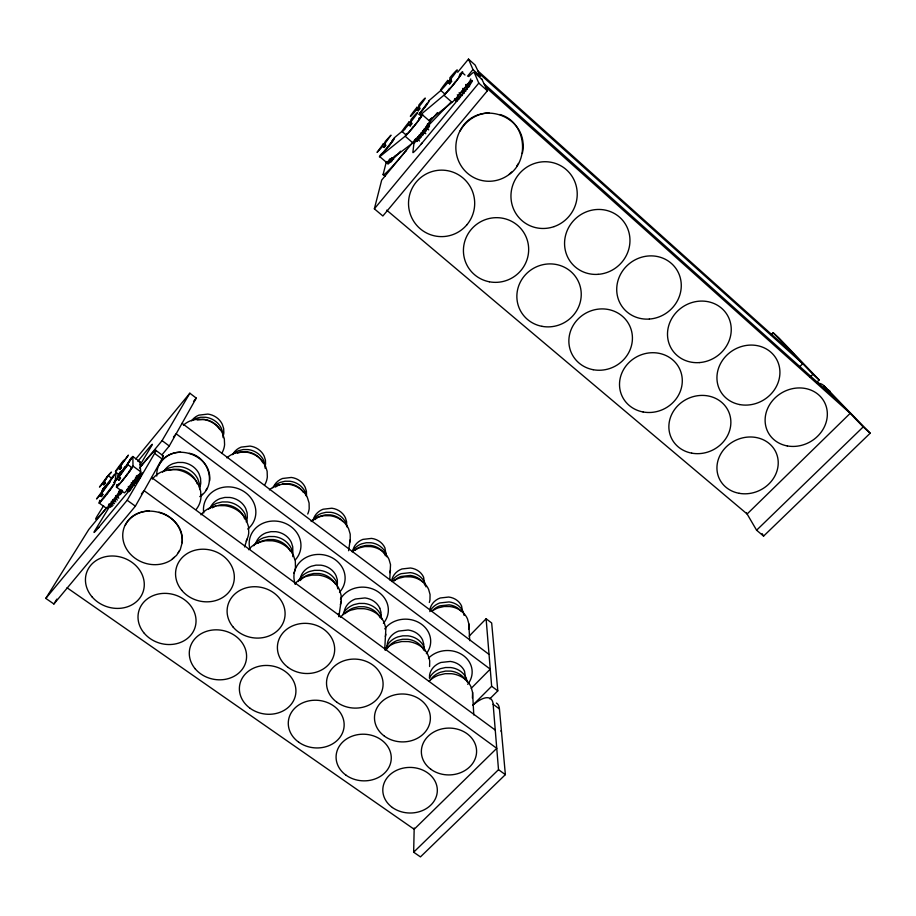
<?xml version="1.0" encoding="UTF-8"?>
<svg xmlns="http://www.w3.org/2000/svg" width="916" height="916" viewBox="0 0 916 916"><rect width="100%" height="100%" fill="white"/><g stroke="black" fill="none" stroke-linecap="round" stroke-linejoin="round"><path stroke-width="1.37" d="M380.999 616.651L381.022 612.335L379.785 608.155M386.002 554.329L384.903 547.825A16.58 14.954 5.1 0 0 371.553 538.402L362.885 539.387A17.129 15.446 5.1 0 0 352.671 551.466M384.709 649.467L385.888 628.319L384.205 622.628A25.053 22.03 4.6 0 0 363.984 608.705L357.309 608.671L350.862 610.17A25.866 22.751 4.6 0 0 340.42 617.258M387.285 646.719L387.296 643.902A18.721 16.408 1.6 0 1 398.632 631.067L408.124 630.025A18.125 15.893 1.6 0 1 422.608 640.021L423.776 644.12L423.707 648.345M389.758 579.817L390.525 564.645L389.014 559.413A22.602 20.289 5 0 0 370.808 546.6L364.786 546.566L358.969 547.94A23.335 20.954 5 0 0 353.771 550.63M424.612 584.923L423.627 577.24A16.408 14.69 1.8 0 0 410.528 568L401.929 568.962A16.946 15.171 1.8 0 0 391.659 580.824M429.593 666.493L429.707 660.757L428.115 655.192A24.755 21.583 1.6 0 0 408.318 641.566L401.712 641.532L395.323 642.998A25.568 22.282 1.6 0 0 384.903 649.936M429.501 677.794L429.558 675.035A18.515 16.076 -1 0 1 440.94 662.463L450.351 661.432A17.931 15.561 -1 0 1 464.549 671.222L465.557 678M496.415 703.076A33.823 13.007 -55.6 0 1 499.438 708.95L505.369 774.638L420.455 856.895L413.654 852.201L414.192 827.972M462.546 612.369L461.618 606.106A16.248 14.416 -1 0 0 448.748 597.037L440.23 597.988A16.786 14.885 -1 0 0 429.913 609.621M522.338 153.487C530.559 114.912 475.61 96.455 459.179 132.511A34.384 33.526 -72.5 0 0 467.332 173.124A34.384 33.526 -72.5 0 0 507.956 175.322C530.604 160.976 526.139 121.599 499.804 114.489M468.66 629.097L468.832 623.899L467.481 618.861A22.133 19.545 -1 0 0 449.939 606.541L444.042 606.507L438.306 607.835A22.866 20.186 -1 0 0 433.142 610.422M472.404 698.118L472.599 692.496L471.099 687.046A24.48 21.137 -1 0 0 451.714 673.718L445.176 673.684L438.833 675.126A25.293 21.824 -1 0 0 429.26 681.046M418.486 108.523L417.02 107.241L416.734 109.508L418.223 110.813L418.486 108.523L419.711 107.023M418.658 107.172L418.91 104.939A11.794 0.607 -50.9 0 1 425.276 98.127A11.794 0.607 -50.9 0 1 418.658 107.172L420.1 108.523L418.223 110.813M130.496 458.847A12.229 0.595 -52 0 1 132.866 456.523L139.908 461.71L140.698 471.763A13.396 0.801 -52.1 0 1 132.465 483.568A13.396 0.801 -52.1 0 1 124.198 492.751L116.447 487.117L116.744 484.575M117.477 478.232L117.775 475.69A12.229 0.595 -52 0 1 119.172 473.377M103.107 489.041L116.195 472.496L114.843 483.075A12.755 0.63 -52.1 0 1 106.748 494.4A12.755 0.63 -52.1 0 1 99.134 503.033L106.508 508.346A12.732 0.721 -52.1 0 0 111.958 502.552A12.732 0.721 -52.1 0 0 120.866 490.736M348.584 550.734L350.244 539.65L350.21 534.143L348.618 528.807A22.866 20.656 8.8 0 0 330.058 515.731L323.978 515.697L318.127 517.093A23.61 21.331 8.7 0 0 311.085 521.284M338.828 616.72L341.153 601.159L341.107 595.171L339.309 589.354A25.373 22.476 8 0 0 318.665 575.122L311.909 575.088L305.417 576.622A26.198 23.209 8 0 0 294.963 583.858M408.628 124.553L410.185 125.904L410.597 123.248L409.063 121.92L408.582 124.61A12.274 0.664 -50.9 0 1 402.078 131.48A12.274 0.664 -50.9 0 1 409.028 121.965M410.586 122.172L411.032 119.527A12.274 0.664 -50.9 0 1 417.582 112.588A12.274 0.664 -50.9 0 1 410.62 122.126L412.131 123.523L410.185 125.904M99.134 503.033L99.73 500.319M468.683 76.601A41.689 2.828 -50.7 0 1 474.213 72.433L481.942 79.36L487.381 90.787L382.865 215.993L374.358 208.837L381.686 180.109L415.28 139.438M385.212 176.112L383.151 174.361L386.323 161.88M182.147 542.764L180.315 549.428L176.605 555.291L171.281 559.962A30.171 26.541 19.2 0 1 135.156 558.302A30.171 26.541 19.2 0 1 124.576 526.379C137.171 498.006 185.719 512.468 182.147 542.764C183.315 528.601 172.551 515.33 158.96 512.181M189.188 453.26C208.642 456.683 217.733 485.331 199.757 496.632M382.728 146.251L384.147 147.476L384.949 144.705L383.552 143.514L382.728 146.251L377.06 152.422L383.518 143.56M384.491 144.11L385.281 141.396L390.995 135.167L384.491 144.11L385.911 145.323L384.147 147.476M125.309 525.177C129.786 516.292 139.518 511.243 149.297 510.922M159.132 465.03C171.315 440.504 212.97 454.325 209.581 481.015M179.57 550.619L178.254 552.68M207.222 488.136L206.043 490.014M244.526 546.944L247.206 538.894M460.153 130.977C465.832 120.443 476.973 113.332 489.018 112.863M518.456 163.46L516.727 166.094M131.812 467.572L127.942 464.733L119 477.007L120.569 478.152L118.908 480.167L117.34 479.022L113.744 482.801L122.664 470.572L117.34 479.022M101.836 490.827L103.737 488.056M120.111 472.564L120.786 471.488M420.1 117.569L419.185 119.172M114.168 475.175L112.118 478.267M138.27 474.957L127.095 489.453M382.018 153.35L381.812 154.002L392.838 140.64M110.63 505.724L110.229 506.674L121.324 492.304L120.202 493.335M106.897 507.544L88.783 529.505L45.8 598.4L53.895 603.987L135.373 506.182L162.018 458.905A36.686 2.427 -52.2 0 0 162.395 456.042M162.063 454.725L169.277 446L196.264 398.105L189.841 393.216L135.808 459.008M113.744 475.942L114.099 475.175L113.092 476.16M45.8 598.4L127.175 500.239L154.598 453.409L162.018 458.905M139.484 468.03L162.075 440.63L189.841 393.216M459.26 76.555L459.443 75.513M104.298 487.484L104.264 487.999M53.895 603.987L56.849 599.121M103.588 505.781L97.554 515.456A34.533 1.901 -52.1 0 0 107.241 507.12M118.908 480.167L120.42 477.751M119 477.007L124.29 468.591L127.942 464.733M118.599 468.225C106.199 482.721 135.431 444.317 118.599 468.225L120.03 469.267L121.404 467.114M120.111 466.381L128.263 455.286L120.111 466.381L121.542 467.423L120.03 469.267M99.855 495.487L105.168 487.22L96.558 498.957L99.855 495.487L101.344 496.564L102.855 494.193M101.413 493.587L106.703 485.343L110.046 481.805L101.413 493.587L102.901 494.663L101.344 496.564M391.04 159.567L390.239 161.216L395.655 155.319M107.355 476.412L99.478 487.083L102.512 483.831L103.874 484.816L105.26 482.698M129.82 460.759L130.679 459.34L129.282 460.622M102.512 483.831L108.764 474.694C117.557 466.072 101.607 481.473 105.306 483.075L103.874 484.816M129.431 471.099L130.175 469.965M102.672 489.384L103.955 487.552M120.717 471.385C110.71 485.778 139.759 448.806 129.82 459.809M128.652 472.209L129.648 470.778M392.151 141.637L393.067 139.816M427.016 104.115L424.864 107.08M112.737 477.408L111.844 478.633M127.748 463.633L128.916 462.053M109.439 490.598L110.664 488.926M112.153 478.221L109.68 481.495M391.246 142.873L390.468 143.915M126.797 464.904L130.713 459.248L129.946 459.889M125.916 475.896L127.381 473.961M110.779 480.053L109.966 481.118M106.565 494.331L108.042 492.442M388.705 146.159L390.182 144.281M123.981 468.477L125.389 466.702M123.614 468.935L125 467.194M423.387 108.981L420.158 112.943M453.535 84.089L455.321 81.868M122.526 480.156L124.015 478.301M130.954 488.514L132.385 486.751A13.385 0.824 -52.1 0 0 140.48 475.965A13.385 0.824 -52.1 0 0 141.407 473.4L138.362 476.114M417.02 107.241L416.986 107.287A11.794 0.607 -50.9 0 0 410.379 116.309A11.794 0.607 -50.9 0 0 416.7 109.565L416.734 109.508M462.946 93.707L464.698 91.566A15.309 1.076 -50.6 0 0 472.084 81.467A15.309 1.076 -50.6 0 0 469.084 83.367M447.718 80.413L447.958 82.463A13.168 0.744 -50.8 0 1 440.585 90.26A13.168 0.744 -50.8 0 1 447.672 80.459L449.332 81.833L449.642 83.86L451.748 81.295L450.111 79.841L449.836 77.837A13.168 0.744 -50.8 0 1 457.279 69.948A13.168 0.744 -50.8 0 1 450.157 79.784L450.111 79.841M142.094 464.859L141.304 465.832L142.094 464.859A36.755 2.175 -52.1 0 1 154.598 453.409M383.151 174.361A38.438 2.462 -50.9 0 0 405.536 151.232L406.486 150.064M449.332 81.833L451.393 79.326M137.789 461.366L147.682 449.344A11.713 0.641 -52 0 1 151.976 445.21L140.789 463.817A12.206 0.687 -52 0 1 140.114 464.881M449.561 82.119L451.37 79.921M457.679 72.249L468.488 59.105L475.152 65.082L480.488 76.291L472.988 69.57L468.488 59.105M193.562 401.391L196.264 398.105M119.584 492.167L121.393 489.968M427.99 124.049L437.459 112.588M467.515 76.188L472.988 69.57M109.325 507.052A12.721 0.733 -52.1 0 0 108.569 508.22L94.669 530.948A13.328 0.801 -52.2 0 0 97.909 528.452L132.385 486.751M173.445 437.069L176.17 433.783L490.243 669.138L471.202 688.34M405.536 151.232L406.486 150.075M415.52 141.465A14.278 0.962 -50.8 0 0 413.814 144.373L412.876 152.457A14.954 1.065 -50.8 0 0 420.959 144.362L464.698 91.566M374.358 208.837L478.793 83.104L474.213 72.433M141.373 493.964L144.11 490.667L496.758 748.326L414.169 829.266L67.051 587.774M411.799 128.583L413.482 126.58M103.474 498.109L104.745 496.598M97.909 528.452L98.859 527.307M420.959 144.362L422.207 142.862M419.024 114.271L427.268 103.107M202.413 494.285L200.719 495.785M111.924 477.522L112.611 476.721M174.223 557.375L172.345 559.023M511.609 172.048L509.285 174.132M448.428 90.031L449.962 88.325M121.542 471.397L119.927 472.965L121.256 471.729M400.578 151.186L389.987 162.212A12.893 0.801 -50.9 0 1 389.357 161.376M450.363 102.764L429.661 124.21A14.278 0.962 -50.8 0 0 428.333 125.607M391.808 141.064L393.204 139.701M469.152 636.139L486.11 618.758L491.674 622.995L497.8 690.859L489.797 698.851M771.146 334.752L773.138 332.714L778.818 337.821L819.179 379.945L817.152 381.961M799.714 366.709L802.725 363.675L479.114 73.406M472.656 705.309L491.652 686.279L486.11 618.758M389.369 159.59L390.239 158.72M809.87 377.346L812.904 374.312L819.179 379.945M413.654 852.201L498.51 769.669L493.14 704.29A33.881 12.824 -55.5 0 0 474.248 704.06M756.593 530.215L863.193 426.925L870.2 433.188L763.589 536.1L756.593 530.215L746.506 512.949M112.84 485.171L113.721 484.484L100.256 501.625M441.478 89.905L429.627 100.107A13.751 0.767 -50.9 0 0 428.493 101.218M459.786 74.15L461.939 72.295L464.962 74.998M419.288 118.095L419.906 117.569M119.355 491.629L119.939 491.308L108.855 505.552M419.906 115.324L443.962 95.195A15.343 0.939 -50.7 0 0 456.752 80.516A15.343 0.939 -50.7 0 0 461.939 72.295M404.952 128.927L395.265 136.999A12.927 0.687 -51 0 0 393.594 138.671M423.123 115.427L429.822 121.278A14.278 0.939 -50.8 0 1 424.555 129.591A14.278 0.939 -50.8 0 1 412.864 142.896L386.827 162.682L379.785 156.67L405.158 136.221A14.312 0.836 -50.9 0 0 416.791 122.836A14.312 0.836 -50.9 0 0 422.161 114.592M429.673 120.133L452.069 102.363A15.309 1.053 -50.6 0 0 464.298 88.577A15.309 1.053 -50.6 0 0 470.446 79.154M197.066 420.009L204.52 419.448A19.236 17.484 22.2 0 1 219.806 429.558M237.565 453.042L242.351 451.863L247.343 451.897A18.938 17.232 17.6 0 1 262.892 462.866M169.082 470.263L173.09 469.278L178.712 469.324A21.4 19.133 20.5 0 1 196.436 481.564L197.203 483.797M180.601 452.115C171.303 452.321 162.304 457.485 158.468 466.13A26.85 24.114 20.8 0 0 156.762 476.068M282.346 484.198L288.483 484.243A23.163 21.011 13 0 1 307.41 497.583L309.093 503.033L309.196 508.643A23.93 21.709 13 0 1 307.719 514.025M218.031 505.632L224.947 505.678A26.129 23.324 16.1 0 1 246.507 520.563L248.511 526.631L248.751 532.894A26.999 24.091 16.1 0 1 246.118 541.138M111.065 503.594L113.229 505.163M108.947 503.972L112.199 506.319M108.695 505.037L111.008 506.708M108.328 505.3L110.641 506.972M115.565 495.808L118.817 498.155M115.221 498.453L117.397 500.033M112.668 499.552L115.92 501.899M111.248 501.304L114.5 503.651M119.424 490.93L121.725 492.602M119.435 491.136L121.736 492.808M119.046 491.205L121.347 492.877M119.057 491.823L121.37 493.495M118.336 492.934L120.649 494.617M127.175 500.239L135.373 506.182M498.51 769.669L505.369 774.638M128.286 486.453L131.698 488.949M128.24 488.629L130.519 490.289M108.569 475.999L111.97 478.473M127.358 489.545L129.637 491.205M126.843 489.968L129.122 491.629M135.476 477.213L138.888 479.709M135.35 479.789L137.618 481.461M132.751 480.889L136.175 483.396M131.206 482.881L134.629 485.377M116.24 472.553L118.485 474.19M151.552 477.465L495.258 730.075M132.866 456.523L132.992 466.095L140.698 471.763M138.499 474.992L140.755 476.641M136.461 475.77L139.862 478.255M155.766 450.317L163.082 455.744M493.14 704.29L499.438 708.95M162.075 440.63L169.277 446M491.652 686.279L497.8 690.859M182.066 423.306L489.041 654.413M386.678 210.153L747.113 514.002L850.197 413.322L485.583 87.009M391.544 157.644L393.605 159.407M390.376 158.903L392.449 160.666M389.518 159.762L391.579 161.525M389.014 160.163L391.075 161.926M414.559 139.679L416.849 141.556M402.113 131.572L405.971 134.904M405.158 136.221L412.864 142.896M420.913 133.038L423.032 134.892M419.23 135.041L421.349 136.885M417.673 136.816L419.791 138.66M416.345 138.247L419.528 141.007M415.349 139.243L417.467 141.075M425.539 127.118L428.722 129.889M424.177 128.938L426.306 130.782M422.597 130.954L425.791 133.736M427.486 124.015L429.593 125.858M427.257 124.576L429.364 126.419M426.593 125.629L428.711 127.473M443.962 95.195L452.069 102.363M457.313 94.84L460.473 97.634M456.821 97.462L458.916 99.329M455.584 98.722L457.679 100.577M454.737 99.466L456.832 101.321M440.665 90.318L444.718 93.901M462.683 88.417L465.832 91.222M461.95 91.566L464.057 93.443M448.004 82.406L449.642 83.86M459.065 92.825L462.225 95.63M467.641 84.02L469.736 85.898M465.637 84.512L468.786 87.318M465.351 87.26L467.446 89.138M484.06 83.814L839.148 401.769M478.793 83.104L487.381 90.787M477.934 70.944L794.035 354.572M817.072 383.231A38.071 15.858 -45.8 0 1 823.644 385.556L870.2 433.188M773.138 332.714L812.904 374.312M823.644 385.556L863.193 426.925M762.146 533.662L763.589 536.1M244.664 518.983L243.954 516.807A21.045 18.812 16.2 0 0 226.607 504.83L221.042 504.796L211.436 507.235A26.988 24.091 16 0 0 200.97 514.803M306.539 496.346L305.188 491.961A18.583 16.9 13.1 0 0 290.017 481.255L285.094 481.221L280.376 482.377A19.19 17.45 13.1 0 0 272.796 487.816M347.13 527.101L345.847 522.807A18.343 16.614 8.9 0 0 330.962 512.307L326.085 512.284L321.401 513.407A18.95 17.164 8.8 0 0 311.944 521.57M381.972 619.193L380.621 614.625A20.072 17.713 4.6 0 0 364.431 603.461L359.083 603.426L353.931 604.629A20.736 18.286 4.6 0 0 342.939 614.396M386.792 556.791L385.716 553.046A18.137 16.328 5.1 0 0 371.106 542.764L366.285 542.73L361.625 543.841A18.732 16.866 5.1 0 0 352.156 551.844M425.196 651.253L423.913 646.776A19.843 17.358 1.6 0 0 408.055 635.841L402.765 635.818L397.647 636.986A20.495 17.919 1.6 0 0 385.476 649.879M425.974 586.847L424.818 582.713A17.942 16.03 1.8 0 0 410.483 572.626L401.082 573.679A18.538 16.557 1.8 0 0 391.601 581.534M467.366 682.145L466.301 678.252A19.625 16.992 -1 0 0 450.752 667.546L445.531 667.524L440.447 668.669A20.267 17.553 -1 0 0 429.421 678.046M464.149 615.415L463.175 611.819A17.77 15.732 -1 0 0 449.103 601.915L439.772 602.957A18.354 16.248 -1 0 0 429.799 611.613M472.599 692.496L473.778 714.961M468.832 623.899L469.713 640.662M199.711 488.938L199.436 483.797L197.73 478.816A21.286 19.041 20.6 0 0 180.109 466.622L174.521 466.588L169.208 467.893A21.984 19.671 20.6 0 0 162.533 472.152M223.126 437.653L222.92 432.959L221.42 428.413A19.133 17.415 22.3 0 0 205.653 417.272L200.627 417.238L195.841 418.429A19.763 17.988 22.3 0 0 191.616 420.765M246.679 521.284L244.973 513.899A20.931 18.732 16.3 0 0 227.729 501.968L222.199 501.934L216.92 503.216A21.618 19.339 16.2 0 0 208.539 509.285M265.251 468.42L263.716 460.508A18.847 17.164 17.7 0 0 248.259 449.584L243.29 449.55L238.526 450.718A19.465 17.725 17.6 0 0 232.515 454.531M265.583 464.366L265.445 460.164L264.151 456.076A17.221 15.709 17.8 0 0 250.022 446.081L241.137 447.123A17.793 16.225 17.8 0 0 232.664 454.576M292.788 556.665L292.708 552.978L291.185 548.203A20.61 18.4 12 0 0 274.296 536.547L268.835 536.513L263.602 537.761A21.286 19.007 12 0 0 253.778 545.753M306.505 495.396L306.425 491.262L305.188 487.255A16.98 15.469 13.2 0 0 291.334 477.454L282.517 478.484A17.541 15.973 13.2 0 0 273.449 487.037M337.844 588.851L336.39 581.774A20.324 18.057 8.1 0 0 319.856 570.359L314.451 570.336L309.253 571.561A20.999 18.652 8.1 0 0 298.284 581.545M337.397 584.282L337.351 579.885L336.035 575.603A18.56 16.534 8.2 0 0 320.944 565.172L316.009 565.138L311.268 566.26A19.167 17.072 8.2 0 0 300.07 579.645M346.637 525.818L346.603 521.765L345.435 517.826A16.774 15.217 8.9 0 0 331.832 508.22L323.096 509.227A17.324 15.721 8.9 0 0 313.158 520.208M428.47 126.11A10.191 0.687 -50.8 0 1 423.627 133.599A10.191 0.687 -50.8 0 1 416.643 140.675M468.259 84.913A10.935 0.767 -50.6 0 1 467.629 87.226A10.935 0.767 -50.6 0 1 458.687 98.115A10.935 0.767 -50.6 0 1 456.294 99.489M431.654 117.946A13.717 0.882 -50.8 0 1 429.89 120.099M430.669 118.748A9.801 0.63 -50.8 0 1 429.031 120.706M459.58 75.421A10.866 0.664 -50.7 0 1 459.695 75.833M449.63 88.68A10.866 0.664 -50.7 0 1 448.176 90.283M386.827 162.682A12.904 0.779 -51 0 1 387.17 161.365M427.818 124.175A10.202 0.676 -50.8 0 1 427.142 125.538M426.18 126.923A10.202 0.676 -50.8 0 1 418.417 136.587A10.202 0.676 -50.8 0 1 415.051 139.495M379.785 156.67A12.927 0.687 -51 0 1 380.781 154.506M419.997 117.878A10.225 0.595 -50.9 0 1 419.425 118.805M419.116 118.256A10.225 0.595 -50.9 0 1 419.837 117.592M467.171 84.1A10.843 0.744 -50.6 0 1 466.118 85.623M464.71 87.501A10.843 0.744 -50.6 0 1 457.76 95.894M455.16 98.607A10.843 0.744 -50.6 0 1 454.428 99.203M132.992 466.095A13.419 0.71 -52 0 1 124.645 477.854A13.419 0.71 -52 0 1 116.447 487.117M139.163 476.366A9.561 0.584 -52.1 0 1 134.48 483.728A9.561 0.584 -52.1 0 1 128.355 490.278M120.397 492.648A12.721 0.733 -52.1 0 1 122.492 490.323M139.255 462.111A12.206 0.676 -52 0 1 139.908 461.71M380.335 617.968A20.175 17.782 4.6 0 0 364.053 606.758L358.683 606.724L353.507 607.926A20.839 18.366 4.6 0 0 345.092 613.64M385.854 634.181A25.877 22.763 4.6 0 1 385.35 636.471M379.785 608.155A18.331 16.213 4.7 0 0 365.003 597.942L355.408 599.007A18.938 16.74 4.7 0 0 344.141 612.117M423.856 650.257A19.946 17.427 1.6 0 0 407.906 639.276L402.593 639.242L397.452 640.433A20.599 17.999 1.6 0 0 386.941 648.986M152.365 479.091A27.457 24.492 20.4 0 1 162.842 471.351L169.483 469.713L176.479 469.759A26.587 23.724 20.4 0 1 198.52 484.988L200.638 491.205L200.97 497.594A27.469 24.503 20.4 0 1 196.345 509.216M163.998 471.271A20.072 17.988 20.8 0 1 172.952 463.645L177.796 462.454L182.902 462.488A19.431 17.415 20.8 0 1 198.978 473.629L200.535 478.198L200.776 482.892A20.072 17.988 20.8 0 1 199.699 487.404M465.362 679.798A19.728 17.061 -1 0 0 450.844 671.107L445.588 671.073L440.481 672.241A20.37 17.622 -1 0 0 429.959 680.611M335.29 583.881A20.438 18.137 8.1 0 0 319.237 573.53L313.81 573.496L308.589 574.721A21.102 18.732 8.1 0 0 300.173 580.561M341.153 601.159A26.209 23.221 8.1 0 1 340.34 604.663M290.418 551.272A20.725 18.48 12 0 0 273.437 539.558L267.941 539.524L262.674 540.784A21.4 19.087 12 0 0 258.014 543.245M248.499 549.715A26.575 23.656 11.9 0 1 258.953 542.318L265.491 540.749L272.327 540.795A25.728 22.911 11.9 0 1 293.429 555.336L295.318 561.279L295.467 567.405A26.587 23.667 11.9 0 1 293.853 573.279M255.438 544.264A19.442 17.393 12.1 0 1 266.167 532.803L270.941 531.658L275.934 531.692A18.824 16.843 12.1 0 1 291.345 542.352L292.731 546.715L292.834 551.214A19.442 17.393 12.2 0 1 292.41 553.424M212.146 507.865A21.732 19.431 16.2 0 1 215.741 506.079M210.096 508.14A19.74 17.702 16.4 0 1 220.069 498.602L224.889 497.434L229.927 497.468A19.11 17.141 16.4 0 1 245.671 508.369L247.137 512.834L247.309 517.425A19.74 17.702 16.4 0 1 246.186 521.845M303.436 492.396A18.675 16.969 13.1 0 0 289.319 483.705L284.372 483.671L276.449 485.64A23.919 21.698 12.9 0 0 269.396 489.9M275.407 487.083A19.282 17.518 13 0 1 279.632 484.827M422.448 581.82A18.022 16.087 1.8 0 0 410.368 575.431L400.922 576.485A18.618 16.614 1.8 0 0 394.086 580.813M429.318 602.442A23.095 20.576 1.8 0 0 429.959 599.854L430.062 594.564L428.631 589.423A22.362 19.923 1.8 0 0 410.757 576.862L404.803 576.828L399.033 578.179A23.095 20.576 1.8 0 0 393.846 580.824M385.476 555.783A18.217 16.385 5 0 0 370.808 545.455L365.953 545.421L361.282 546.531A18.824 16.923 5 0 0 355.271 550.138M390.491 570.05A23.347 20.965 5.1 0 1 389.884 572.683M342.95 521.536A18.435 16.683 8.8 0 0 330.47 514.884L325.569 514.849L320.852 515.983A19.041 17.232 8.8 0 0 314.829 519.67M350.244 539.65A23.621 21.343 8.8 0 1 349.672 542.341M461.046 611.098A17.851 15.79 -1 0 0 449.172 604.835L439.795 605.865A18.435 16.305 -1 0 0 432.215 610.926M226.859 457.885A24.263 22.053 17.4 0 1 233.924 453.535L239.866 452.069L246.072 452.115A23.495 21.354 17.5 0 1 265.365 465.717L267.14 471.282L267.323 477.007A24.274 22.053 17.5 0 1 264.621 485.056M183.44 425.207A24.652 22.373 22 0 1 190.528 420.776L196.505 419.288L202.779 419.333A23.862 21.663 22.1 0 1 222.462 433.211L224.328 438.89L224.592 444.729A24.652 22.385 22.1 0 1 221.672 453.443M191.982 420.318A18.068 16.465 22.4 0 1 198.921 415.143L207.886 414.078A17.496 15.938 22.5 0 1 222.29 424.268L223.653 428.436L223.847 432.73A18.068 16.465 22.5 0 1 223.309 435.524M384.766 628.868A25.053 22.018 1.5 0 1 419.608 622.972A25.053 22.018 1.5 0 1 426.352 653.68M340.431 599.087A25.339 22.465 4.6 0 1 376.327 590.706A25.339 22.465 4.6 0 1 383.38 623.338M338.977 616.228A25.339 22.465 4.6 0 1 338.279 613.949M428.459 658.226A24.789 21.572 -1.1 0 1 462.488 654.917A24.789 21.572 -1.1 0 1 467.698 684.332M295.296 584.133A25.659 22.9 8.1 0 1 323.932 554.901A25.659 22.9 8.1 0 1 339.481 592.32M249.908 548.97A26.014 23.324 12.1 0 1 280.536 521.788A26.014 23.324 12.1 0 1 295.456 559.722M203.741 512.949A26.404 23.724 16.4 0 1 238.149 488.652A26.404 23.724 16.4 0 1 247.767 529.059M500.892 730.842A8.679 3.458 -55.6 0 1 501.35 731.735M130.793 468.374A11.496 0.607 -52 0 1 129.351 471.465A11.496 0.607 -52 0 1 120.202 483.11A11.496 0.607 -52 0 1 118.565 483.946M420.891 116.172A12.263 0.71 -50.9 0 1 413.517 126.717A12.263 0.71 -50.9 0 1 406.612 133.541M461.217 73.532A13.145 0.801 -50.7 0 1 453.18 84.741A13.145 0.801 -50.7 0 1 444.684 93.604M428.413 101.63A11.782 0.653 -50.9 0 1 426.948 104.527A11.782 0.653 -50.9 0 1 419.139 114.328M393.285 139.255A11.084 0.595 -51 0 1 392.449 141.476A11.084 0.595 -51 0 1 383.472 152.583A11.084 0.595 -51 0 1 381.274 154.106M481.404 79.257A41.609 3.149 -50.6 0 1 481.942 79.36M828.064 389.861A38.014 16.076 -45.7 0 1 830.079 391.327M92.15 596.969A29.827 25.751 19 0 0 142.415 593.579A29.827 25.751 19 0 0 110.046 556.058A29.827 25.751 19 0 0 92.15 596.969M392.392 807.511A27.274 22.808 0.8 0 0 436.886 794.435A27.274 22.808 0.8 0 0 400.91 768.696A27.274 22.808 0.8 0 0 392.392 807.511M346.076 775.222A27.606 23.312 3.1 0 0 390.88 761.86A27.606 23.312 3.1 0 0 354.08 735.514A27.606 23.312 3.1 0 0 346.076 775.222M144.339 633.368A29.289 25.293 15.4 0 0 194.043 630.059A29.289 25.293 15.4 0 0 162.682 593.431A29.289 25.293 15.4 0 0 144.339 633.368M195.291 668.92A28.808 24.812 11.9 0 0 244.458 665.669A28.808 24.812 11.9 0 0 214.058 629.899A28.808 24.812 11.9 0 0 195.291 668.92M250.217 708.377A28.362 24.32 8.7 0 0 295.65 694.408A28.362 24.32 8.7 0 0 257.098 666.814A28.362 24.32 8.7 0 0 250.217 708.377M298.696 742.189A27.972 23.816 5.7 0 0 343.821 728.518A27.972 23.816 5.7 0 0 306.15 701.564A27.972 23.816 5.7 0 0 298.696 742.189M384.365 736.109A27.949 23.953 1.4 0 0 429.936 722.392A27.949 23.953 1.4 0 0 392.998 695.336A27.949 23.953 1.4 0 0 384.365 736.109M336.802 702.171A28.304 24.492 4.2 0 0 382.705 688.156A28.304 24.492 4.2 0 0 344.897 660.459A28.304 24.492 4.2 0 0 336.802 702.171M430.841 769.268A27.617 23.415 -1.1 0 0 476.08 755.849A27.617 23.415 -1.1 0 0 440.001 729.411A27.617 23.415 -1.1 0 0 430.841 769.268M288.128 667.443A28.705 25.03 7.5 0 0 334.351 653.097A28.705 25.03 7.5 0 0 295.639 624.735A28.705 25.03 7.5 0 0 288.128 667.443M232.973 626.888A29.14 25.556 11.1 0 0 282.826 623.556A29.14 25.556 11.1 0 0 252.484 586.79A29.14 25.556 11.1 0 0 232.973 626.888M181.769 590.339A29.621 26.06 15.1 0 0 232.195 586.938A29.621 26.06 15.1 0 0 200.867 549.279A29.621 26.06 15.1 0 0 181.769 590.339M466.725 224.981A33.239 33.079 -83 0 0 447.672 170.697A33.239 33.079 -83 0 0 410.402 214.47A33.239 33.079 -83 0 0 466.725 224.981M739.155 493.312A31.236 27.766 -25 0 0 777.318 456.054A31.236 27.766 -25 0 0 726.285 446.825A31.236 27.766 -25 0 0 739.155 493.312M691.74 453.157A31.533 28.579 -25.4 0 0 729.846 414.971A31.533 28.579 -25.4 0 0 678.012 405.49A31.533 28.579 -25.4 0 0 691.74 453.157M489.339 281.784A32.804 32.186 -31.8 0 0 527.055 239.431A32.804 32.186 -31.8 0 0 471.751 228.828A32.804 32.186 -31.8 0 0 489.339 281.784M541.951 326.325A32.472 31.224 -28 0 0 579.794 285.071A32.472 31.224 -28 0 0 525.406 274.777A32.472 31.224 -28 0 0 541.951 326.325M593.179 369.709A32.152 30.297 -26.7 0 0 631.135 329.52A32.152 30.297 -26.7 0 0 577.63 319.501A32.152 30.297 -26.7 0 0 593.179 369.709M643.101 411.971A31.831 29.415 -25.9 0 0 681.138 372.801A31.831 29.415 -25.9 0 0 628.479 363.057A31.831 29.415 -25.9 0 0 643.101 411.971M739.75 404.574A32.289 29.163 -30.9 0 0 778.989 365.244A32.289 29.163 -30.9 0 0 726.548 355.454A32.289 29.163 -30.9 0 0 739.75 404.574M699.297 362.599A32.621 30.022 -32.8 0 0 727.018 314.566A32.621 30.022 -32.8 0 0 671.806 318.459A32.621 30.022 -32.8 0 0 699.297 362.599M787.245 445.92A31.968 28.327 -29.6 0 0 826.518 407.574A31.968 28.327 -29.6 0 0 774.913 398.059A31.968 28.327 -29.6 0 0 787.245 445.92M649.387 319.054A32.976 30.915 -35.8 0 0 676.764 269.739A32.976 30.915 -35.8 0 0 620.853 273.724A32.976 30.915 -35.8 0 0 649.387 319.054M598.125 274.342A33.342 31.831 -40.9 0 0 625.136 223.687A33.342 31.831 -40.9 0 0 568.515 227.775A33.342 31.831 -40.9 0 0 598.125 274.342M554.054 226.618A33.778 32.736 -51.6 0 0 566.489 169.826A33.778 32.736 -51.6 0 0 511.735 188.868A33.778 32.736 -51.6 0 0 554.054 226.618"/></g></svg>
